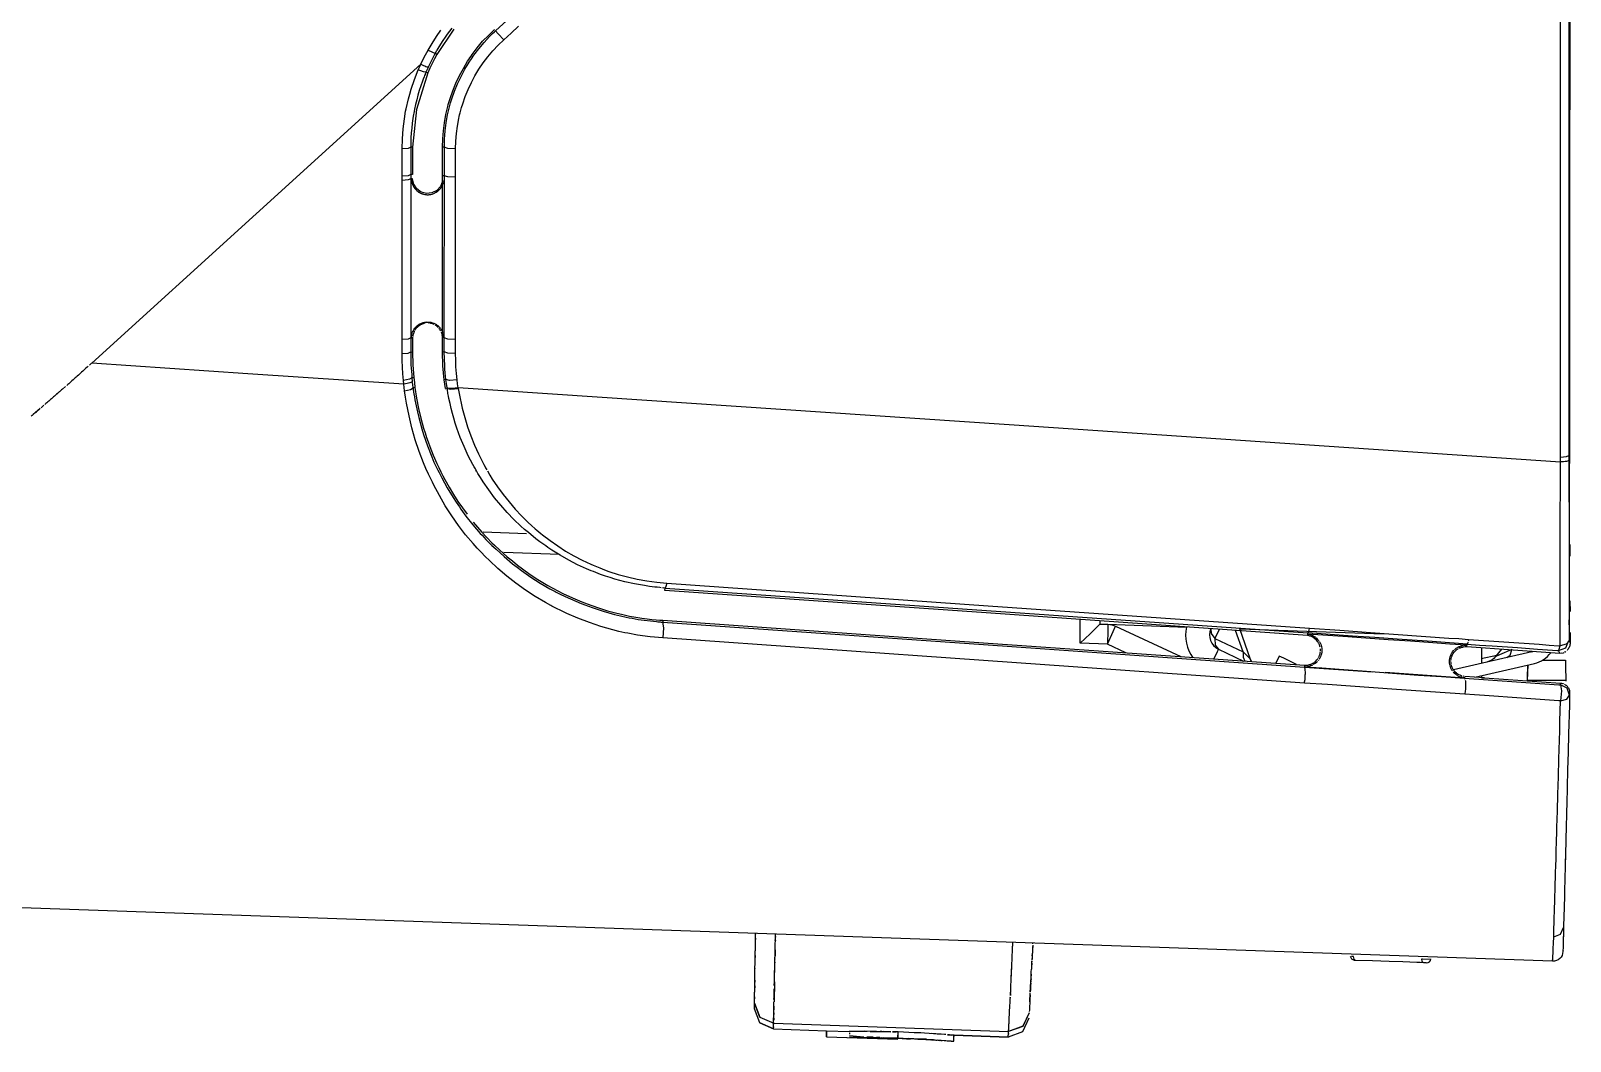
# Model space of a CAD drawing. Header units: millimetres. Extents: x 1291 to 5660, y 748 to 2981.
# Drawn here: x 2709.2 to 2786.5, y 2234.1 to 2284.8 of the extents above; entities that cross this region are included whole.
import ezdxf

# ---------------------------------------------------------------- set-up
doc = ezdxf.new("R2010")
doc.units = ezdxf.units.MM

msp = doc.modelspace()

# ---------------------------------------------------------------- linework, layer by layer
for p, q in [((2728.273, 2269.387), (2728.289, 2269.506)), ((2759.457, 2238.605), (2759.452, 2238.466)), ((2785.578, 2238.064), (2785.588, 2238.239)), ((2746.5, 2237.032), (2746.484, 2236.022)), ((2752.429, 2234.527), (2752.615, 2234.516))]:
    msp.add_line(p, q)
for points in [[(2732.908, 2284.319), (2732.63, 2284.623), (2732.501, 2284.773), (2739.823, 2291.455), (2747.144, 2298.132), (2753.053, 2303.526), (2758.967, 2308.919), (2764.876, 2314.312), (2770.79, 2319.706), (2772.265, 2321.056), (2773.745, 2322.402), (2774.111, 2322.742), (2774.482, 2323.078), (2774.472, 2323.088), (2774.462, 2323.093, 0.014861), (2774.889, 2322.624)], [(2762.84, 2254.991), (2763.242, 2254.981), (2767.186, 2254.842, 0.20765), (2767.516, 2253.295)], [(2763.242, 2254.981, -0.099094), (2763.629, 2254.888), (2766.908, 2253.357)], [(2768.403, 2254.759, 0.397941), (2768.8, 2253.733), (2770.048, 2253.135)], [(2770.466, 2253.099, -0.058537), (2770.414, 2253.217), (2769.878, 2254.749), (2777.086, 2254.496)], [(2781.67, 2252.325), (2784.671, 2253.016, 0.182278), (2785.48, 2253.553)], [(2783.015, 2253.733), (2782.716, 2253.367, -0.180172), (2782.268, 2253.083)], [(2786.217, 2243.266), (2786.212, 2243.008), (2786.202, 2242.678), (2786.192, 2242.364), (2786.187, 2242.049), (2786.176, 2241.755), (2786.171, 2241.472), (2786.166, 2241.193), (2786.156, 2240.92), (2786.15, 2240.662), (2786.145, 2240.42), (2786.14, 2240.183), (2786.13, 2239.961), (2786.125, 2239.76), (2786.119, 2239.456), (2786.109, 2239.188), (2786.104, 2238.966), (2786.099, 2238.791), (2786.094, 2238.553, -0.413877), (2785.573, 2238.064), (2769.692, 2238.615), (2753.796, 2239.177), (2712.052, 2240.631), (2670.313, 2242.091)]]:
    msp.add_lwpolyline(points, format="xyb")
for points in [[(2732.089, 2262.679), (2732.212, 2262.473), (2732.336, 2262.272), (2732.604, 2261.875), (2732.883, 2261.493), (2733.177, 2261.122), (2733.481, 2260.766), (2733.806, 2260.426), (2734.141, 2260.096), (2734.311, 2259.931), (2734.491, 2259.776), (2734.579, 2259.699), (2734.765, 2259.544), (2734.857, 2259.472), (2735.234, 2259.183), (2735.621, 2258.915), (2736.018, 2258.657), (2736.43, 2258.42), (2736.853, 2258.198), (2737.291, 2257.992), (2737.399, 2257.946), (2737.74, 2257.806), (2737.967, 2257.719), (2738.193, 2257.636), (2738.657, 2257.487), (2739.132, 2257.358), (2739.606, 2257.244), (2740.096, 2257.157), (2740.591, 2257.09), (2741.091, 2257.043), (2757.23, 2255.914), (2773.368, 2254.78), (2774.9, 2254.677), (2776.431, 2254.568), (2780.37, 2254.29), (2780.865, 2254.259), (2781.36, 2254.223), (2784.908, 2253.975), (2785.403, 2253.939), (2785.893, 2253.903), (2785.924, 2253.903), (2785.949, 2253.898), (2785.949, 2255.507), (2785.954, 2256.058), (2785.954, 2258.033), (2785.96, 2258.178), (2785.96, 2260.988), (2785.965, 2261.292), (2785.965, 2289.578)], [(2779.355, 2290.166), (2785.898, 2290.166), (2785.949, 2289.986), (2785.965, 2289.578), (2786.269, 2289.609), (2786.393, 2289.661), (2786.393, 2261.411), (2786.398, 2261.111)], [(2786.444, 2289.692), (2786.403, 2254.156), (2786.264, 2253.986), (2785.949, 2253.898)], [(2785.965, 2263.122), (2758.292, 2264.984), (2730.624, 2266.85), (2730.593, 2267.046), (2730.573, 2267.242), (2730.537, 2267.572), (2730.511, 2267.902), (2730.5, 2268.232), (2730.495, 2268.567), (2730.495, 2278.843), (2730.506, 2279.23), (2730.531, 2279.612), (2730.583, 2279.988), (2730.65, 2280.364), (2730.671, 2280.462), (2730.696, 2280.555), (2730.717, 2280.648), (2730.794, 2280.926), (2730.851, 2281.112), (2730.975, 2281.473), (2731.119, 2281.824), (2731.284, 2282.169), (2731.465, 2282.509), (2731.511, 2282.592), (2731.614, 2282.757), (2731.666, 2282.844), (2731.882, 2283.164), (2732.114, 2283.468), (2732.367, 2283.767), (2732.63, 2284.051), (2732.908, 2284.319), (2733.28, 2284.654), (2733.646, 2284.995)], [(2728.454, 2266.861), (2728.361, 2266.85), (2728.34, 2267.01), (2728.319, 2267.165), (2728.309, 2267.149), (2728.283, 2267.129), (2728.242, 2267.113), (2728.191, 2267.093), (2728.129, 2267.077), (2728.056, 2267.062), (2727.892, 2267.031), (2720.054, 2267.557), (2712.222, 2268.088), (2720.482, 2275.585), (2728.742, 2283.087), (2728.918, 2283.448), (2729.108, 2283.798), (2729.309, 2284.139), (2729.531, 2284.479), (2729.758, 2284.809)], [(2727.809, 2268.567), (2727.809, 2278.843), (2727.819, 2279.349), (2727.861, 2279.854), (2727.886, 2280.107), (2727.922, 2280.359), (2727.984, 2280.73), (2728.01, 2280.859), (2728.124, 2281.354), (2728.191, 2281.597), (2728.263, 2281.844), (2728.428, 2282.329), (2728.619, 2282.803), (2728.68, 2282.942), (2728.742, 2283.087), (2728.887, 2283.025), (2728.949, 2283.004), (2729.005, 2282.984), (2729.052, 2282.968), (2729.088, 2282.958), (2729.124, 2282.958), (2729.294, 2283.298), (2729.469, 2283.633), (2729.485, 2283.654), (2729.495, 2283.68), (2729.505, 2283.7), (2729.521, 2283.721), (2729.541, 2283.757), (2729.567, 2283.798), (2729.614, 2283.881), (2729.665, 2283.963), (2729.871, 2284.283), (2729.98, 2284.443), (2730.088, 2284.598), (2730.207, 2284.747), (2730.32, 2284.902)], [(2730.397, 2284.845), (2729.557, 2283.587), (2729.428, 2283.36), (2729.309, 2283.123), (2729.206, 2282.891), (2729.093, 2282.654), (2728.526, 2280.828), (2728.335, 2278.926), (2728.335, 2277.554)], [(2729.98, 2266.809), (2729.944, 2267.031), (2729.918, 2267.252), (2729.856, 2267.954), (2729.835, 2268.65), (2729.83, 2278.926), (2729.851, 2279.343), (2729.877, 2279.751), (2729.928, 2280.158), (2730.006, 2280.565), (2730.052, 2280.767), (2730.098, 2280.973), (2730.124, 2281.071), (2730.155, 2281.174), (2730.186, 2281.272), (2730.217, 2281.365), (2730.351, 2281.762), (2730.511, 2282.148), (2730.686, 2282.52), (2730.882, 2282.886), (2730.985, 2283.066), (2731.093, 2283.242), (2731.15, 2283.329), (2731.212, 2283.417), (2731.269, 2283.504), (2731.331, 2283.587), (2731.583, 2283.922), (2731.851, 2284.242), (2732.14, 2284.541), (2732.439, 2284.84)], [(2729.928, 2279.235), (2729.933, 2279.338), (2729.949, 2279.539), (2729.969, 2279.746), (2730.021, 2280.153), (2730.093, 2280.555), (2730.14, 2280.756), (2730.191, 2280.957), (2730.243, 2281.153), (2730.305, 2281.349), (2730.439, 2281.736), (2730.593, 2282.112), (2730.769, 2282.484), (2730.959, 2282.844), (2731.011, 2282.932), (2731.068, 2283.025), (2731.119, 2283.113), (2731.176, 2283.2), (2731.289, 2283.37), (2731.408, 2283.541), (2731.655, 2283.871), (2731.924, 2284.185), (2732.202, 2284.484), (2732.274, 2284.561), (2732.352, 2284.628), (2732.444, 2284.721), (2732.465, 2284.737)], [(2732.486, 2284.757), (2732.486, 2284.763), (2732.491, 2284.763), (2732.496, 2284.768)], [(2729.474, 2283.639), (2729.351, 2283.675), (2729.103, 2283.798)], [(2729.557, 2283.587), (2729.469, 2283.633)], [(2728.995, 2282.659), (2728.985, 2282.649), (2728.979, 2282.633), (2728.969, 2282.607), (2728.959, 2282.576), (2728.933, 2282.52), (2728.912, 2282.463), (2728.866, 2282.349), (2728.825, 2282.236), (2728.747, 2282.009), (2728.67, 2281.777), (2728.603, 2281.545), (2728.541, 2281.313), (2728.479, 2281.076), (2728.433, 2280.839), (2728.407, 2280.72), (2728.366, 2280.483), (2728.345, 2280.364), (2728.314, 2280.127), (2728.289, 2279.885), (2728.268, 2279.648), (2728.252, 2279.405), (2728.242, 2279.287), (2728.237, 2268.65), (2728.335, 2268.645)], [(2729.098, 2282.649), (2729.005, 2282.69), (2728.876, 2282.71), (2728.619, 2282.803)], [(2729.124, 2282.958), (2729.067, 2282.824), (2729.005, 2282.69), (2729, 2282.674)], [(2728.335, 2278.926), (2728.237, 2278.926), (2728.103, 2278.869), (2727.804, 2278.848)], [(2728.242, 2279.044), (2728.237, 2279.019)], [(2730.495, 2278.843), (2730.109, 2278.864), (2729.923, 2278.926), (2729.835, 2278.926)], [(2730.495, 2268.567), (2730.109, 2268.583), (2729.923, 2268.65), (2729.928, 2279.235)], [(2729.923, 2279.029), (2729.928, 2279.081)], [(2728.237, 2277.554), (2728.103, 2277.498), (2727.804, 2277.472)], [(2728.237, 2277.343), (2728.103, 2277.286), (2727.804, 2277.26)], [(2728.335, 2277.549), (2728.237, 2277.549)], [(2729.887, 2277.204), (2729.897, 2277.214), (2729.861, 2277.219), (2729.83, 2277.219), (2729.732, 2276.961), (2729.547, 2276.76), (2729.304, 2276.637), (2729.026, 2276.606), (2728.763, 2276.678), (2728.541, 2276.838), (2728.397, 2277.064), (2728.335, 2277.343), (2728.273, 2277.343), (2728.278, 2277.266), (2728.289, 2277.193), (2728.335, 2277.049), (2728.366, 2276.982), (2728.402, 2276.92), (2728.412, 2276.899), (2728.423, 2276.889), (2728.433, 2276.874), (2728.443, 2276.853), (2728.469, 2276.832), (2728.495, 2276.802), (2728.546, 2276.75), (2728.608, 2276.704), (2728.619, 2276.688), (2728.634, 2276.678), (2728.655, 2276.673), (2728.665, 2276.662), (2728.701, 2276.642), (2728.737, 2276.626), (2728.763, 2276.606), (2728.799, 2276.595), (2728.82, 2276.59), (2728.835, 2276.585), (2728.851, 2276.58), (2728.876, 2276.575), (2728.949, 2276.559), (2729.016, 2276.549), (2729.052, 2276.544), (2729.134, 2276.544), (2729.17, 2276.549), (2729.242, 2276.559), (2729.315, 2276.575), (2729.351, 2276.59), (2729.392, 2276.595), (2729.428, 2276.616), (2729.454, 2276.631), (2729.521, 2276.667), (2729.583, 2276.714), (2729.614, 2276.734), (2729.639, 2276.76), (2729.67, 2276.786), (2729.696, 2276.817), (2729.743, 2276.874), (2729.804, 2276.967), (2729.835, 2277.039), (2729.851, 2277.064), (2729.866, 2277.106), (2729.877, 2277.142), (2729.882, 2277.157)], [(2730.495, 2277.415), (2730.109, 2277.441), (2729.923, 2277.498), (2729.835, 2277.498)], [(2728.304, 2277.157), (2728.314, 2277.121), (2728.319, 2277.085)], [(2728.278, 2269.423), (2728.283, 2269.47)], [(2728.289, 2269.506), (2728.314, 2269.588), (2728.335, 2269.66), (2728.35, 2269.681), (2728.35, 2269.696), (2728.361, 2269.717), (2728.371, 2269.727), (2728.397, 2269.763), (2728.412, 2269.8), (2728.433, 2269.836), (2728.459, 2269.867), (2728.49, 2269.892), (2728.515, 2269.928), (2728.572, 2269.975), (2728.639, 2270.021)], [(2728.428, 2269.702), (2728.417, 2269.691), (2728.407, 2269.665), (2728.402, 2269.655), (2728.397, 2269.635), (2728.371, 2269.562), (2728.35, 2269.49), (2728.345, 2269.454), (2728.34, 2269.423)], [(2728.949, 2270.088), (2728.773, 2270.032), (2728.737, 2270.016), (2728.706, 2269.995), (2728.675, 2269.97), (2728.613, 2269.934), (2728.557, 2269.877), (2728.531, 2269.856), (2728.51, 2269.83), (2728.484, 2269.794), (2728.464, 2269.763), (2728.443, 2269.738)], [(2728.655, 2270.032), (2728.67, 2270.047), (2728.691, 2270.057), (2728.706, 2270.068), (2728.747, 2270.083), (2728.784, 2270.099), (2728.856, 2270.124), (2728.933, 2270.145), (2728.959, 2270.15), (2729.217, 2270.15), (2729.232, 2270.145), (2729.253, 2270.14), (2729.325, 2270.114), (2729.402, 2270.093), (2729.438, 2270.078), (2729.474, 2270.057), (2729.49, 2270.047), (2729.511, 2270.042), (2729.521, 2270.021), (2729.536, 2270.016), (2729.603, 2269.97), (2729.66, 2269.918)], [(2728.876, 2270.068), (2728.809, 2270.042)], [(2729.016, 2270.15), (2729.052, 2270.16)], [(2729.17, 2270.088), (2729.134, 2270.099)], [(2729.413, 2270.021), (2729.382, 2270.042), (2729.315, 2270.062), (2729.242, 2270.078), (2729.222, 2270.088)], [(2729.48, 2269.985), (2729.464, 2269.995)], [(2729.619, 2269.877), (2729.567, 2269.923), (2729.511, 2269.97), (2729.495, 2269.975)], [(2729.748, 2269.702), (2729.712, 2269.763), (2729.691, 2269.794), (2729.67, 2269.82), (2729.645, 2269.846)], [(2729.686, 2269.887), (2729.712, 2269.856), (2729.732, 2269.825)], [(2729.758, 2269.794), (2729.799, 2269.727), (2729.83, 2269.66), (2729.851, 2269.619)], [(2729.815, 2269.526), (2729.794, 2269.598), (2729.779, 2269.635)], [(2729.835, 2269.351), (2729.83, 2269.423), (2729.82, 2269.49)], [(2730.495, 2269.268), (2730.109, 2269.289), (2729.923, 2269.351), (2729.897, 2269.351), (2729.887, 2269.423), (2729.877, 2269.506), (2729.866, 2269.547), (2729.861, 2269.583)], [(2728.237, 2269.351), (2728.103, 2269.294), (2727.804, 2269.268)], [(2728.335, 2269.346), (2728.273, 2269.346)], [(2728.335, 2269.387), (2728.335, 2268.65), (2728.35, 2268.005), (2728.397, 2267.361), (2728.423, 2267.113), (2728.454, 2266.866), (2728.536, 2266.329), (2728.634, 2265.814), (2728.753, 2265.319), (2728.887, 2264.829), (2728.959, 2264.592), (2729.031, 2264.36), (2729.108, 2264.138), (2729.191, 2263.911), (2729.366, 2263.468), (2729.552, 2263.045), (2729.65, 2262.844), (2729.748, 2262.638), (2729.851, 2262.437), (2729.954, 2262.241), (2730.165, 2261.864), (2730.382, 2261.498), (2730.609, 2261.148), (2730.836, 2260.818), (2731.073, 2260.503)], [(2712.047, 2267.933), (2711.99, 2267.887), (2711.933, 2267.83), (2711.877, 2267.778), (2711.825, 2267.732), (2711.768, 2267.686), (2711.712, 2267.629), (2711.66, 2267.582), (2711.603, 2267.536), (2711.552, 2267.49), (2711.495, 2267.438), (2711.444, 2267.392), (2711.387, 2267.345), (2711.335, 2267.299)], [(2712.217, 2268.083), (2712.16, 2268.036), (2712.103, 2267.979)], [(2735.533, 2255.785), (2735.332, 2255.888), (2735.27, 2255.924), (2735.002, 2256.069), (2734.491, 2256.373), (2733.996, 2256.698), (2733.522, 2257.038), (2733.063, 2257.399), (2732.615, 2257.781), (2732.187, 2258.178), (2731.98, 2258.384), (2731.774, 2258.595), (2731.671, 2258.698), (2731.573, 2258.807), (2731.475, 2258.92), (2731.377, 2259.028), (2730.995, 2259.477), (2730.64, 2259.946), (2730.299, 2260.426), (2729.975, 2260.926), (2729.676, 2261.436), (2729.392, 2261.967), (2729.325, 2262.107), (2729.258, 2262.241), (2729.124, 2262.519), (2729, 2262.798), (2728.887, 2263.081), (2728.665, 2263.659), (2728.469, 2264.241), (2728.381, 2264.54), (2728.299, 2264.839), (2728.221, 2265.144), (2728.154, 2265.448), (2728.087, 2265.757), (2728.031, 2266.072), (2727.979, 2266.386), (2727.933, 2266.701), (2727.892, 2267.031), (2727.871, 2267.216), (2727.845, 2267.557), (2727.824, 2267.892), (2727.814, 2268.227), (2727.809, 2268.567), (2728.108, 2268.593), (2728.237, 2268.65), (2728.242, 2268.32), (2728.252, 2267.995), (2728.263, 2267.835), (2728.273, 2267.67), (2728.289, 2267.51), (2728.299, 2267.35), (2728.175, 2267.278), (2727.871, 2267.216)], [(2730.573, 2267.242), (2730.191, 2267.216), (2730.006, 2267.263), (2729.985, 2267.438), (2729.969, 2267.608), (2729.954, 2267.783), (2729.944, 2267.954), (2729.928, 2268.299), (2729.923, 2268.65), (2729.835, 2268.645)], [(2711.335, 2267.299), (2711.175, 2267.149), (2711.124, 2267.103), (2711.067, 2267.056), (2711.016, 2267.01), (2710.964, 2266.969)], [(2711.284, 2267.252), (2711.227, 2267.196)], [(2728.397, 2267.356), (2728.299, 2267.35), (2728.319, 2267.165)], [(2730.119, 2266.824), (2730.093, 2266.83), (2730.078, 2266.835), (2730.067, 2266.845), (2730.062, 2266.855), (2730.031, 2267.062), (2730.006, 2267.263), (2729.918, 2267.252)], [(2710.912, 2266.922), (2710.758, 2266.783), (2710.706, 2266.747), (2710.557, 2266.608), (2710.356, 2266.433), (2710.304, 2266.396), (2710.258, 2266.35), (2710.206, 2266.304), (2710.16, 2266.268), (2710.108, 2266.221), (2710.062, 2266.175), (2710.015, 2266.139), (2709.969, 2266.092), (2709.917, 2266.056), (2709.871, 2266.01)], [(2710.505, 2266.561), (2710.454, 2266.525), (2710.407, 2266.479)], [(2710.655, 2266.701), (2710.608, 2266.654)], [(2727.928, 2266.706), (2728.232, 2266.773), (2728.361, 2266.845), (2728.366, 2266.778), (2728.386, 2266.623), (2728.402, 2266.541), (2728.423, 2266.396), (2728.448, 2266.247), (2728.505, 2265.943), (2728.572, 2265.649), (2728.639, 2265.36), (2728.794, 2264.783), (2728.887, 2264.499), (2729.077, 2263.942), (2729.299, 2263.39), (2729.407, 2263.122), (2729.531, 2262.849), (2729.593, 2262.72), (2729.66, 2262.591), (2729.732, 2262.462), (2729.794, 2262.333), (2730.073, 2261.828), (2730.366, 2261.338), (2730.521, 2261.106), (2730.681, 2260.869), (2730.763, 2260.751), (2730.846, 2260.642), (2731.011, 2260.415), (2731.362, 2259.977), (2731.728, 2259.544), (2731.831, 2259.446), (2731.924, 2259.343), (2732.016, 2259.24), (2732.114, 2259.142), (2732.217, 2259.039), (2732.31, 2258.936), (2732.413, 2258.843), (2732.522, 2258.75), (2732.929, 2258.374), (2733.357, 2258.018), (2733.579, 2257.842), (2733.8, 2257.678), (2733.914, 2257.595), (2734.032, 2257.513), (2734.151, 2257.435), (2734.264, 2257.353), (2734.739, 2257.048), (2735.229, 2256.765), (2735.358, 2256.693), (2735.486, 2256.626), (2735.548, 2256.595), (2735.615, 2256.559), (2735.677, 2256.528), (2735.744, 2256.497), (2736.002, 2256.368), (2736.265, 2256.249), (2736.801, 2256.017), (2737.348, 2255.816), (2737.905, 2255.631), (2738.477, 2255.476), (2738.766, 2255.404), (2739.065, 2255.337), (2739.209, 2255.311), (2739.359, 2255.28), (2739.508, 2255.254), (2739.663, 2255.228), (2739.967, 2255.182), (2740.271, 2255.146), (2740.431, 2255.13), (2740.581, 2255.115), (2740.653, 2255.11), (2740.735, 2255.099), (2740.771, 2255.099), (2740.808, 2255.094), (2740.854, 2255.094), (2740.885, 2255.089), (2740.936, 2254.8), (2740.89, 2254.295)], [(2729.98, 2266.804), (2730.067, 2266.819), (2730.253, 2266.778), (2730.629, 2266.814), (2730.671, 2266.567), (2730.717, 2266.319), (2730.769, 2266.077), (2730.825, 2265.834), (2730.882, 2265.597), (2730.949, 2265.36), (2731.021, 2265.123), (2731.093, 2264.891), (2731.258, 2264.432), (2731.439, 2263.978), (2731.635, 2263.54), (2731.857, 2263.102), (2731.913, 2262.999), (2731.97, 2262.89), (2732.001, 2262.839), (2732.027, 2262.787), (2732.058, 2262.73)], [(2730.067, 2266.819), (2730.062, 2266.835), (2730.062, 2266.855)], [(2730.073, 2266.799), (2730.067, 2266.799)], [(2740.813, 2256.811), (2740.751, 2256.822), (2740.622, 2256.837), (2740.493, 2256.847), (2740.235, 2256.883), (2739.983, 2256.92), (2739.477, 2257.002), (2738.982, 2257.115), (2738.735, 2257.177), (2738.492, 2257.244), (2738.25, 2257.327), (2738.013, 2257.399), (2737.776, 2257.482), (2737.42, 2257.621), (2737.307, 2257.667), (2737.069, 2257.76), (2736.616, 2257.971), (2736.177, 2258.203), (2735.744, 2258.441), (2735.327, 2258.698), (2735.223, 2258.771), (2735.126, 2258.838), (2735.022, 2258.91), (2734.924, 2258.982), (2734.723, 2259.121), (2734.527, 2259.271), (2734.146, 2259.58), (2733.96, 2259.74), (2733.775, 2259.905), (2733.424, 2260.245), (2733.084, 2260.596), (2732.759, 2260.962), (2732.45, 2261.333), (2732.156, 2261.725), (2731.872, 2262.132), (2731.738, 2262.344), (2731.609, 2262.555), (2731.485, 2262.777), (2731.423, 2262.885), (2731.362, 2262.999), (2731.13, 2263.442), (2730.918, 2263.901), (2730.727, 2264.36), (2730.552, 2264.829), (2730.475, 2265.071), (2730.403, 2265.319), (2730.336, 2265.566), (2730.268, 2265.809), (2730.212, 2266.056), (2730.155, 2266.314), (2730.134, 2266.433), (2730.109, 2266.561), (2730.098, 2266.623), (2730.088, 2266.69), (2730.083, 2266.726), (2730.078, 2266.752), (2730.073, 2266.773)], [(2730.629, 2266.814), (2730.624, 2266.83), (2730.624, 2266.85), (2730.573, 2266.84), (2730.521, 2266.835), (2730.475, 2266.824), (2730.423, 2266.819), (2730.176, 2266.814), (2730.145, 2266.819)], [(2730.377, 2266.819), (2730.33, 2266.814)], [(2709.639, 2265.814), (2709.273, 2265.504), (2709.226, 2265.463), (2709.185, 2265.427)], [(2709.453, 2265.659), (2709.407, 2265.613)], [(2709.592, 2265.778), (2709.546, 2265.731)], [(2709.824, 2265.974), (2709.778, 2265.938), (2709.732, 2265.891), (2709.685, 2265.85)], [(2709.36, 2265.577), (2709.319, 2265.541)], [(2785.965, 2263.365), (2786.269, 2263.396), (2786.393, 2263.447), (2786.444, 2263.447)], [(2731.547, 2262.669), (2731.516, 2262.72)], [(2786.444, 2263.21), (2786.393, 2263.21), (2786.382, 2263.195), (2786.362, 2263.184), (2786.321, 2263.169), (2786.269, 2263.153), (2786.202, 2263.143), (2786.13, 2263.138), (2785.965, 2263.128)], [(2731.382, 2260.106), (2731.81, 2259.611), (2732.063, 2259.333), (2732.315, 2259.075), (2732.439, 2258.946), (2732.697, 2258.709), (2733.084, 2258.368), (2733.342, 2258.157), (2733.599, 2257.951), (2733.852, 2257.76), (2734.239, 2257.482), (2734.625, 2257.234), (2734.878, 2257.079), (2735.131, 2256.93), (2735.383, 2256.791), (2735.878, 2256.533), (2736.363, 2256.306), (2736.832, 2256.11), (2737.286, 2255.935), (2737.719, 2255.79), (2738.126, 2255.661), (2738.518, 2255.558), (2738.889, 2255.466), (2739.23, 2255.393), (2739.549, 2255.337), (2739.843, 2255.29), (2740.111, 2255.254), (2740.349, 2255.228), (2740.56, 2255.208), (2740.746, 2255.192), (2740.895, 2255.182), (2757.008, 2254.048), (2773.121, 2252.924), (2773.121, 2252.887), (2773.116, 2252.851), (2773.987, 2252.795), (2774.864, 2252.733), (2776.013, 2252.65), (2778.849, 2252.429), (2780.004, 2252.356), (2781.159, 2252.274), (2781.17, 2252.264), (2781.175, 2252.243), (2781.185, 2252.217)], [(2731.882, 2259.616), (2734.048, 2259.544)], [(2786.444, 2258.982), (2786.449, 2258.405)], [(2735.708, 2258.482), (2732.908, 2258.58)], [(2741.091, 2257.048), (2741.05, 2256.873), (2741.009, 2256.801), (2740.88, 2256.811)], [(2740.947, 2256.801), (2740.911, 2256.811)], [(2781.097, 2253.919), (2781.185, 2253.929), (2781.273, 2253.929), (2780.417, 2253.986), (2779.561, 2254.048), (2778.437, 2254.13), (2777.318, 2254.207), (2775.302, 2254.352), (2773.281, 2254.491), (2773.276, 2254.455), (2773.276, 2254.419), (2757.137, 2255.548), (2741.003, 2256.672), (2741.009, 2256.801), (2773.286, 2254.543), (2773.307, 2254.563), (2773.317, 2254.584), (2773.337, 2254.646), (2773.348, 2254.687), (2773.368, 2254.78)], [(2735.466, 2255.821), (2735.399, 2255.852)], [(2785.588, 2238.239), (2785.594, 2238.311), (2785.599, 2238.486), (2785.609, 2238.713), (2785.619, 2238.981), (2785.63, 2239.296), (2785.635, 2239.507), (2785.645, 2239.729), (2785.65, 2239.971), (2785.661, 2240.219), (2785.661, 2240.348), (2785.666, 2240.477), (2785.671, 2240.616), (2785.676, 2240.75), (2785.681, 2241.034), (2785.692, 2241.327), (2785.702, 2241.632), (2785.712, 2241.946), (2785.722, 2242.266), (2785.728, 2242.601), (2785.733, 2242.771), (2785.748, 2243.297), (2785.759, 2243.658), (2785.769, 2244.029), (2785.779, 2244.22), (2785.784, 2244.411), (2785.784, 2244.509), (2785.789, 2244.607), (2785.789, 2244.705), (2785.795, 2244.803), (2785.805, 2245.2), (2785.815, 2245.607), (2785.841, 2246.447), (2785.867, 2247.319), (2785.893, 2248.226), (2785.918, 2249.16), (2785.934, 2249.639), (2785.944, 2250.129), (2785.96, 2250.624), (2785.975, 2251.129), (2785.934, 2251.129), (2785.887, 2251.134), (2784.016, 2251.268), (2782.149, 2251.397), (2781.654, 2251.433), (2781.164, 2251.47), (2779.447, 2251.588), (2777.736, 2251.707), (2775.426, 2251.872), (2774.271, 2251.949), (2773.116, 2252.032), (2757.008, 2253.161), (2740.895, 2254.295), (2740.256, 2254.352), (2739.622, 2254.439), (2739.462, 2254.47), (2739.307, 2254.496), (2739.147, 2254.527), (2738.993, 2254.558), (2738.688, 2254.625), (2738.384, 2254.702), (2737.791, 2254.873), (2737.209, 2255.063), (2736.636, 2255.28), (2736.079, 2255.522), (2735.806, 2255.651), (2735.533, 2255.785)], [(2786.449, 2256.156), (2786.455, 2255.615)], [(2740.895, 2255.177), (2740.89, 2255.084), (2757.003, 2253.96), (2773.116, 2252.831)], [(2764.144, 2253.547), (2763.221, 2253.981), (2761.855, 2254.027), (2761.855, 2255.213)], [(2762.84, 2255.146), (2762.84, 2254.991), (2762.706, 2254.857), (2762.35, 2254.506), (2761.855, 2254.027)], [(2763.237, 2254.981), (2763.242, 2254.687), (2763.221, 2253.981), (2763.515, 2254.62), (2763.629, 2254.888)], [(2786.398, 2255.203), (2786.403, 2254.677)], [(2768.408, 2254.759), (2768.434, 2254.522), (2768.614, 2254.269), (2770.038, 2253.589), (2770.043, 2253.321), (2770.125, 2253.13)], [(2768.831, 2254.723), (2768.614, 2254.269), (2768.64, 2253.929), (2768.8, 2253.733), (2768.733, 2253.599), (2768.563, 2253.248)], [(2770.414, 2253.223), (2770.321, 2253.31), (2770.038, 2253.589), (2769.656, 2254.666)], [(2773.353, 2254.398), (2773.312, 2254.409), (2773.276, 2254.419)], [(2773.281, 2254.486), (2773.286, 2254.517), (2773.286, 2254.543)], [(2773.281, 2254.491), (2773.301, 2254.491), (2773.446, 2254.445), (2773.523, 2254.419), (2773.595, 2254.372), (2773.611, 2254.362), (2773.626, 2254.352), (2773.647, 2254.342), (2773.662, 2254.336), (2773.688, 2254.305), (2773.719, 2254.28), (2773.776, 2254.223), (2773.822, 2254.166)], [(2781.273, 2253.929), (2781.278, 2253.955), (2781.278, 2253.986), (2779.525, 2254.115), (2777.772, 2254.233), (2776.648, 2254.311), (2775.529, 2254.388), (2774.405, 2254.465), (2773.286, 2254.548)], [(2773.322, 2254.481), (2773.343, 2254.481)], [(2773.363, 2254.47), (2773.405, 2254.465)], [(2773.776, 2254.104), (2773.771, 2254.12), (2773.724, 2254.177), (2773.59, 2254.295), (2773.575, 2254.305), (2773.559, 2254.316), (2773.497, 2254.352), (2773.425, 2254.378), (2773.41, 2254.388), (2773.389, 2254.388), (2773.368, 2254.398)], [(2773.678, 2254.223), (2773.647, 2254.244)], [(2773.905, 2253.826), (2773.894, 2253.857), (2773.889, 2253.883), (2773.863, 2253.95), (2773.838, 2254.012), (2773.822, 2254.037), (2773.807, 2254.068), (2773.796, 2254.084), (2773.786, 2254.094)], [(2773.832, 2254.151), (2773.843, 2254.14)], [(2773.863, 2254.104), (2773.884, 2254.079), (2773.899, 2254.048), (2773.93, 2253.975), (2773.956, 2253.908), (2773.967, 2253.872), (2773.982, 2253.764), (2773.987, 2253.697), (2773.982, 2253.553)], [(2781.329, 2254.089), (2781.319, 2254.053), (2781.309, 2254.027), (2781.299, 2254.006), (2781.288, 2253.991), (2781.278, 2253.986), (2781.912, 2253.939), (2782.546, 2253.903), (2783.815, 2253.81), (2784.815, 2253.738), (2785.815, 2253.671), (2785.841, 2253.666), (2785.872, 2253.666), (2785.908, 2253.733), (2785.949, 2253.903)], [(2781.36, 2254.223), (2781.35, 2254.171), (2781.34, 2254.13)], [(2785.934, 2253.527), (2785.903, 2253.599), (2785.872, 2253.666), (2786.238, 2253.795), (2786.398, 2254.161)], [(2786.403, 2254.156), (2786.434, 2254.094), (2786.444, 2254.063), (2786.46, 2254.037), (2786.455, 2253.991), (2786.449, 2253.95), (2786.439, 2253.903), (2786.424, 2253.857), (2786.408, 2253.81), (2786.382, 2253.774), (2786.357, 2253.728), (2786.326, 2253.692), (2786.305, 2253.671), (2786.3, 2253.661)], [(2786.455, 2254.563), (2786.46, 2254.037), (2786.449, 2253.95)], [(2772.724, 2252.96), (2772.079, 2253.274), (2771.847, 2253.377), (2771.677, 2253.027)], [(2773.121, 2252.924), (2773.203, 2252.924), (2773.281, 2252.934), (2773.322, 2252.944), (2773.363, 2252.955), (2773.399, 2252.96), (2773.435, 2252.98), (2773.477, 2252.991), (2773.513, 2253.006), (2773.544, 2253.027), (2773.58, 2253.047), (2773.611, 2253.063), (2773.642, 2253.089), (2773.652, 2253.099), (2773.667, 2253.12), (2773.683, 2253.13), (2773.693, 2253.135), (2773.745, 2253.192), (2773.786, 2253.248), (2773.807, 2253.284)], [(2773.822, 2253.31), (2773.838, 2253.341), (2773.853, 2253.367), (2773.879, 2253.434), (2773.899, 2253.496), (2773.91, 2253.568), (2773.915, 2253.599)], [(2773.972, 2253.522), (2773.967, 2253.486), (2773.946, 2253.413), (2773.92, 2253.341), (2773.905, 2253.31), (2773.884, 2253.274), (2773.874, 2253.259), (2773.863, 2253.238), (2773.853, 2253.228)], [(2773.915, 2253.625), (2773.92, 2253.697), (2773.915, 2253.754)], [(2773.987, 2253.625), (2773.982, 2253.589)], [(2780.412, 2252.944), (2780.396, 2253.052), (2780.396, 2253.166), (2780.412, 2253.274), (2780.432, 2253.346), (2780.458, 2253.424), (2780.474, 2253.46), (2780.489, 2253.486), (2780.499, 2253.506), (2780.51, 2253.522), (2780.52, 2253.542)], [(2780.468, 2253.156), (2780.479, 2253.228), (2780.484, 2253.259), (2780.499, 2253.321), (2780.525, 2253.388), (2780.535, 2253.424), (2780.551, 2253.449), (2780.571, 2253.486), (2780.587, 2253.517), (2780.628, 2253.578), (2780.68, 2253.635), (2780.695, 2253.645), (2780.721, 2253.671), (2780.736, 2253.682), (2780.767, 2253.707), (2780.804, 2253.728), (2780.834, 2253.754)], [(2780.53, 2253.563), (2780.551, 2253.589), (2780.602, 2253.661), (2780.633, 2253.682)], [(2784.537, 2253.599), (2780.602, 2252.697)], [(2780.649, 2253.697), (2780.664, 2253.718), (2780.68, 2253.728), (2780.726, 2253.774), (2780.762, 2253.79), (2780.783, 2253.8)], [(2780.804, 2253.821), (2780.819, 2253.826), (2780.881, 2253.857), (2780.922, 2253.872), (2780.963, 2253.893), (2781.01, 2253.903), (2781.03, 2253.908), (2781.051, 2253.908), (2781.072, 2253.919)], [(2780.871, 2253.774), (2780.907, 2253.79), (2780.948, 2253.8), (2780.984, 2253.821), (2781.025, 2253.836), (2781.066, 2253.836), (2781.103, 2253.847), (2781.185, 2253.857), (2781.273, 2253.857), (2783.603, 2253.697), (2785.934, 2253.532), (2786.125, 2253.553), (2786.15, 2253.568)], [(2781.268, 2253.857), (2781.273, 2253.893)], [(2781.995, 2253.259), (2782.773, 2253.434)], [(2782, 2253.805), (2782, 2253.016)], [(2782.716, 2253.362), (2782.928, 2253.46), (2783.541, 2253.738)], [(2783.278, 2253.31), (2783.443, 2253.434), (2783.536, 2253.697)], [(2784.531, 2253.599), (2784.552, 2253.604), (2784.573, 2253.614)], [(2786.047, 2253.532), (2786.058, 2253.542)], [(2786.176, 2253.578), (2786.192, 2253.589), (2786.202, 2253.589), (2786.223, 2253.604), (2786.248, 2253.614)], [(2773.116, 2252.851), (2773.203, 2252.851), (2773.291, 2252.862), (2773.332, 2252.872), (2773.379, 2252.877), (2773.539, 2252.944)], [(2773.162, 2252.599), (2773.157, 2252.655), (2773.152, 2252.702), (2773.147, 2252.743), (2773.142, 2252.779), (2773.131, 2252.805), (2773.126, 2252.82), (2773.116, 2252.831), (2776.539, 2252.594)], [(2773.116, 2252.032), (2773.126, 2252.088), (2773.147, 2252.212), (2773.157, 2252.346), (2773.162, 2252.599)], [(2773.157, 2252.413), (2773.162, 2252.48)], [(2773.461, 2252.908), (2773.42, 2252.898)], [(2773.575, 2252.96), (2773.559, 2252.955)], [(2773.771, 2253.12), (2773.74, 2253.083), (2773.729, 2253.073), (2773.714, 2253.063), (2773.698, 2253.047), (2773.683, 2253.037), (2773.647, 2253.006), (2773.611, 2252.991), (2773.595, 2252.97)], [(2773.822, 2253.181), (2773.796, 2253.145)], [(2777.168, 2252.568), (2781.159, 2252.289), (2781.118, 2252.3), (2781.072, 2252.3)], [(2780.541, 2252.64), (2780.53, 2252.661), (2780.52, 2252.676), (2780.51, 2252.686), (2780.504, 2252.702), (2780.468, 2252.769), (2780.443, 2252.841), (2780.432, 2252.877), (2780.422, 2252.908)], [(2780.484, 2252.955), (2780.479, 2252.991), (2780.474, 2253.052), (2780.468, 2253.12)], [(2780.85, 2252.454), (2780.829, 2252.465), (2780.814, 2252.475), (2780.798, 2252.49), (2780.773, 2252.511), (2780.742, 2252.532), (2780.69, 2252.583), (2780.644, 2252.63), (2780.623, 2252.661), (2780.602, 2252.686), (2780.582, 2252.712), (2780.535, 2252.805), (2780.51, 2252.862), (2780.499, 2252.898), (2780.494, 2252.924)], [(2780.778, 2252.418), (2780.762, 2252.429), (2780.726, 2252.454), (2780.695, 2252.475), (2780.639, 2252.532), (2780.587, 2252.583)], [(2784.325, 2252.944), (2784.305, 2252.145)], [(2784.315, 2252.124), (2784.32, 2252.372), (2784.325, 2252.841), (2784.33, 2252.918), (2784.33, 2252.944)], [(2784.32, 2252.583), (2784.325, 2252.63)], [(2785.073, 2253.181), (2786.217, 2253.181), (2786.223, 2252.918), (2786.243, 2252.124)], [(2781.03, 2252.31), (2781.01, 2252.315), (2780.984, 2252.325), (2780.907, 2252.346), (2780.829, 2252.382), (2780.814, 2252.392), (2780.793, 2252.408)], [(2781.025, 2252.382), (2781.005, 2252.392), (2780.932, 2252.418), (2780.865, 2252.444)], [(2781.123, 2252.362), (2781.087, 2252.372)], [(2781.164, 2252.356), (2781.159, 2252.289), (2781.159, 2252.274), (2782.34, 2252.186), (2785.882, 2251.939), (2785.929, 2251.934), (2785.97, 2251.934), (2786.016, 2251.64), (2785.97, 2251.129), (2786.295, 2251.217), (2786.429, 2251.418), (2786.3, 2251.769), (2785.97, 2251.934), (2785.97, 2252.021)], [(2781.19, 2252.181), (2781.195, 2252.145), (2781.201, 2252.088), (2781.206, 2252.042), (2781.206, 2251.913), (2781.201, 2251.846), (2781.201, 2251.784), (2781.195, 2251.712), (2781.185, 2251.645), (2781.18, 2251.583), (2781.17, 2251.526), (2781.159, 2251.464)], [(2782, 2252.398), (2782, 2252.3), (2782.16, 2252.289), (2781.659, 2252.325), (2781.164, 2252.362)], [(2782.154, 2252.295), (2784.062, 2252.16), (2785.97, 2252.021), (2786.022, 2252.021), (2786.073, 2252.006), (2786.099, 2252.001), (2786.125, 2251.985)], [(2784.315, 2252.145), (2784.315, 2252.181), (2786.243, 2252.181)], [(2786.171, 2251.97), (2786.192, 2251.959), (2786.212, 2251.939), (2786.238, 2251.928), (2786.254, 2251.918), (2786.284, 2251.887), (2786.321, 2251.856)], [(2786.357, 2251.8), (2786.367, 2251.784), (2786.388, 2251.743), (2786.403, 2251.707), (2786.419, 2251.665), (2786.424, 2251.624), (2786.429, 2251.578), (2786.429, 2251.423), (2786.419, 2250.928), (2786.408, 2250.438), (2786.393, 2249.959), (2786.382, 2249.479), (2786.357, 2248.561), (2786.331, 2247.669), (2786.31, 2246.803), (2786.29, 2245.973), (2786.279, 2245.576), (2786.269, 2245.184), (2786.264, 2245.081), (2786.264, 2244.988), (2786.259, 2244.885), (2786.259, 2244.798), (2786.254, 2244.602), (2786.248, 2244.416), (2786.238, 2244.05), (2786.223, 2243.524), (2786.223, 2243.349), (2786.212, 2243.091)], [(2786.331, 2251.836), (2786.346, 2251.82)], [(2745.51, 2236.739), (2745.515, 2236.821), (2745.52, 2237.331), (2745.525, 2237.455), (2745.536, 2238.244), (2745.541, 2238.347), (2745.546, 2238.816), (2745.551, 2238.945), (2745.551, 2239.152), (2745.556, 2239.219), (2745.556, 2239.425), (2745.561, 2239.497), (2745.556, 2239.43)], [(2746.505, 2237.275), (2746.51, 2237.326), (2746.515, 2237.79), (2746.521, 2237.919), (2746.551, 2239.389), (2746.557, 2239.425)], [(2785.63, 2239.291), (2785.975, 2239.43), (2786.125, 2239.76)], [(2786.119, 2239.564), (2786.104, 2238.997)], [(2745.541, 2238.569), (2745.546, 2238.626)], [(2745.556, 2239.224), (2745.551, 2239.152)], [(2746.541, 2238.636), (2746.536, 2238.486), (2746.531, 2238.332)], [(2746.536, 2238.636), (2746.541, 2238.791), (2746.546, 2238.873)], [(2746.541, 2238.873), (2746.546, 2238.951)], [(2746.546, 2239.105), (2746.551, 2239.188)], [(2746.551, 2239.105), (2746.546, 2239.033)], [(2746.557, 2239.306), (2746.551, 2239.27)], [(2758.354, 2236.439), (2758.364, 2236.62), (2758.374, 2236.811), (2758.38, 2236.914), (2758.385, 2237.022), (2758.39, 2237.192), (2758.395, 2237.254), (2758.405, 2237.502), (2758.411, 2237.636), (2758.421, 2237.775), (2758.426, 2237.997), (2758.431, 2238.074), (2758.436, 2238.223), (2758.447, 2238.378), (2758.452, 2238.533), (2758.462, 2238.693), (2758.472, 2238.997)], [(2758.452, 2238.533), (2758.457, 2238.698), (2758.462, 2238.775), (2758.467, 2238.847)], [(2758.467, 2238.889), (2758.472, 2238.93)], [(2758.472, 2239.002), (2758.478, 2239.012)], [(2759.457, 2238.569), (2759.452, 2238.533)], [(2759.473, 2238.873), (2759.457, 2238.605)], [(2759.468, 2238.806), (2759.468, 2238.739), (2759.462, 2238.667)], [(2759.478, 2238.94), (2759.478, 2239.012)], [(2786.099, 2238.626), (2786.094, 2238.59)], [(2745.531, 2237.971), (2745.536, 2238.017)], [(2745.541, 2238.347), (2745.536, 2238.249)], [(2746.521, 2238.053), (2746.526, 2238.12), (2746.531, 2238.193)], [(2746.526, 2238.017), (2746.521, 2237.981)], [(2746.526, 2238.193), (2746.536, 2238.332)], [(2758.395, 2237.254), (2758.4, 2237.373), (2758.405, 2237.502), (2758.416, 2237.78), (2758.421, 2237.816)], [(2758.421, 2237.883), (2758.426, 2237.919)], [(2758.426, 2238.002), (2758.431, 2238.074), (2758.436, 2238.229), (2758.447, 2238.378)], [(2759.426, 2237.971), (2759.416, 2237.765), (2759.411, 2237.713), (2759.411, 2237.667)], [(2759.421, 2237.868), (2759.426, 2237.976), (2759.426, 2238.028), (2759.431, 2238.089)], [(2759.431, 2238.084), (2759.426, 2238.028)], [(2759.431, 2238.146), (2759.437, 2238.208)], [(2759.447, 2238.399), (2759.442, 2238.337), (2759.437, 2238.146)], [(2759.442, 2238.254), (2759.437, 2238.239)], [(2759.442, 2238.337), (2759.452, 2238.471)], [(2775.627, 2238.11), (2775.488, 2238.167), (2775.431, 2238.306)], [(2775.673, 2238.11), (2775.606, 2238.167), (2775.58, 2238.306), (2775.472, 2238.306)], [(2779.231, 2237.991), (2779.102, 2237.991), (2778.927, 2238.002), (2778.757, 2238.002), (2778.06, 2238.028), (2777.37, 2238.053), (2776.524, 2238.084), (2775.673, 2238.11), (2775.632, 2238.11)], [(2779.097, 2237.991), (2779.03, 2238.048), (2779.004, 2238.187), (2779.04, 2238.182), (2779.453, 2238.177), (2779.453, 2238.182)], [(2779.236, 2238.182), (2779.252, 2238.177)], [(2779.246, 2237.981), (2779.241, 2237.991)], [(2785.578, 2238.089), (2785.583, 2238.1)], [(2785.583, 2238.136), (2785.588, 2238.182)], [(2745.515, 2237.11), (2745.52, 2237.218)], [(2745.52, 2237.11), (2745.515, 2237.012)], [(2745.525, 2237.692), (2745.531, 2237.734)], [(2746.495, 2236.857), (2746.5, 2237.032), (2746.505, 2237.228), (2746.505, 2237.383), (2746.51, 2237.44), (2746.515, 2237.548)], [(2746.51, 2237.548), (2746.515, 2237.667)], [(2758.385, 2237.105), (2758.395, 2237.136)], [(2759.37, 2236.971), (2759.364, 2236.847), (2759.359, 2236.733), (2759.354, 2236.625), (2759.349, 2236.527), (2759.359, 2236.733), (2759.364, 2236.852), (2759.375, 2236.971), (2759.375, 2237.074), (2759.38, 2237.11), (2759.385, 2237.177), (2759.385, 2237.254), (2759.395, 2237.409), (2759.395, 2237.45), (2759.401, 2237.491), (2759.401, 2237.533), (2759.411, 2237.672)], [(2759.38, 2237.069), (2759.375, 2237.038)], [(2759.385, 2237.177), (2759.38, 2237.105)], [(2759.395, 2237.409), (2759.39, 2237.326)], [(2745.768, 2234.98), (2746.459, 2234.666), (2745.768, 2234.975), (2745.494, 2235.682), (2745.5, 2236.177), (2745.505, 2236.274), (2745.51, 2236.739)], [(2745.505, 2236.274), (2745.5, 2236.182)], [(2745.505, 2236.512), (2745.51, 2236.548)], [(2745.515, 2236.826), (2745.51, 2236.739)], [(2746.479, 2236.14), (2746.484, 2236.259), (2746.49, 2236.388)], [(2746.484, 2236.388), (2746.49, 2236.537), (2746.495, 2236.682)], [(2746.5, 2236.857), (2746.495, 2236.811)], [(2758.318, 2235.723), (2758.323, 2235.847), (2758.333, 2235.975), (2758.338, 2236.12), (2758.343, 2236.161), (2758.349, 2236.269)], [(2758.343, 2236.233), (2758.349, 2236.274)], [(2758.354, 2236.445), (2758.349, 2236.352), (2758.364, 2236.62)], [(2759.344, 2236.383), (2759.339, 2236.342), (2759.333, 2236.177), (2759.323, 2236.032), (2759.318, 2235.965), (2759.318, 2235.903), (2759.313, 2235.847), (2759.313, 2235.795), (2759.308, 2235.697), (2759.303, 2235.615), (2759.297, 2235.542)], [(2759.323, 2236.032), (2759.328, 2236.177), (2759.339, 2236.342), (2759.349, 2236.476)], [(2759.344, 2236.388), (2759.344, 2236.481)], [(2745.768, 2235.264), (2745.494, 2235.965), (2745.773, 2235.264), (2746.464, 2234.955), (2758.261, 2234.537)], [(2745.494, 2235.893), (2745.5, 2235.96)], [(2746.459, 2234.666), (2746.474, 2235.81), (2746.479, 2236.022)], [(2746.469, 2235.542), (2746.474, 2235.589)], [(2746.474, 2235.47), (2746.469, 2235.393)], [(2746.479, 2235.81), (2746.474, 2235.625)], [(2759.292, 2235.48), (2758.967, 2234.8), (2758.256, 2234.537), (2758.261, 2234.547)], [(2759.297, 2235.475), (2758.967, 2234.795), (2758.256, 2234.537)], [(2758.282, 2235.052), (2758.287, 2235.135), (2758.292, 2235.217), (2758.302, 2235.403), (2758.313, 2235.615), (2758.318, 2235.728), (2758.323, 2235.847)], [(2758.338, 2236.161), (2758.349, 2236.197)], [(2746.459, 2234.769), (2746.454, 2234.733)], [(2746.459, 2234.98), (2746.464, 2235.006)], [(2746.459, 2234.898), (2746.464, 2234.913)], [(2746.464, 2235.212), (2746.469, 2235.331)], [(2746.469, 2235.212), (2746.464, 2235.109)], [(2759.282, 2235.202), (2758.957, 2234.516), (2758.246, 2234.258), (2755.523, 2234.351), (2758.246, 2234.253), (2758.266, 2234.702), (2758.271, 2234.795)], [(2759.277, 2235.207), (2758.952, 2234.521), (2758.24, 2234.258)], [(2758.266, 2234.697), (2758.271, 2234.8), (2758.276, 2234.918), (2758.282, 2234.949), (2758.287, 2235.13), (2758.292, 2235.217), (2758.302, 2235.398)], [(2758.276, 2234.955), (2758.282, 2234.98)], [(2758.282, 2235.016), (2758.287, 2235.052)], [(2746.454, 2234.666), (2749.119, 2234.573), (2750.274, 2234.537)], [(2749.119, 2234.274), (2749.124, 2234.573), (2749.124, 2234.351), (2749.119, 2234.274), (2752.698, 2234.15)], [(2749.119, 2234.279), (2752.228, 2234.171)], [(2751.635, 2234.542), (2751.465, 2234.547), (2750.274, 2234.552), (2751.146, 2234.552)], [(2750.279, 2234.475), (2750.274, 2234.403)], [(2750.991, 2234.253), (2750.274, 2234.325)], [(2752.409, 2234.197), (2752.259, 2234.207), (2750.274, 2234.253), (2750.532, 2234.233), (2750.79, 2234.228), (2750.274, 2234.248)], [(2750.372, 2234.248), (2750.48, 2234.253)], [(2750.723, 2234.253), (2750.785, 2234.248)], [(2751.151, 2234.547), (2751.001, 2234.552)], [(2751.089, 2234.222), (2751.068, 2234.228)], [(2751.455, 2234.248), (2751.14, 2234.248)], [(2751.357, 2234.222), (2751.249, 2234.228)], [(2751.3, 2234.248), (2751.46, 2234.243)], [(2751.305, 2234.547), (2751.47, 2234.547), (2751.893, 2234.537), (2751.986, 2234.537), (2752.337, 2234.527)], [(2751.599, 2234.217), (2751.476, 2234.222)], [(2751.656, 2234.217), (2751.599, 2234.222)], [(2751.795, 2234.243), (2751.62, 2234.243)], [(2751.826, 2234.212), (2751.79, 2234.217)], [(2751.893, 2234.537), (2751.806, 2234.542)], [(2751.919, 2234.212), (2751.857, 2234.217)], [(2751.971, 2234.238), (2752.692, 2234.217), (2752.971, 2234.207), (2753.507, 2234.181)], [(2752.342, 2234.527), (2751.981, 2234.537)], [(2752.058, 2234.207), (2751.991, 2234.212)], [(2752.125, 2234.207), (2752.053, 2234.212)], [(2752.914, 2234.181), (2752.801, 2234.186), (2752.692, 2234.191), (2752.548, 2234.197), (2752.404, 2234.197), (2752.264, 2234.202), (2752.13, 2234.207)], [(2753.847, 2234.465), (2753.78, 2234.47), (2753.523, 2234.48), (2752.986, 2234.506), (2752.708, 2234.516), (2752.522, 2234.521), (2752.435, 2234.527)], [(2752.687, 2234.186), (2752.548, 2234.197)], [(2752.703, 2234.516), (2752.698, 2234.362), (2752.692, 2234.217)], [(2752.698, 2234.217), (2752.708, 2234.516)], [(2753.543, 2234.15), (2753.337, 2234.166), (2753.126, 2234.176), (2752.698, 2234.186)], [(2752.961, 2234.181), (2752.909, 2234.186)], [(2752.914, 2234.186), (2753.131, 2234.176), (2753.332, 2234.166)], [(2753.022, 2234.176), (2752.966, 2234.181)], [(2752.971, 2234.207), (2753.239, 2234.191)], [(2754.131, 2234.15), (2753.595, 2234.15), (2753.548, 2234.155), (2753.342, 2234.166), (2753.131, 2234.171), (2753.079, 2234.176)], [(2753.239, 2234.197), (2753.373, 2234.186), (2753.631, 2234.176), (2753.76, 2234.171), (2753.796, 2234.166)], [(2754.033, 2234.454), (2753.847, 2234.465), (2753.78, 2234.465), (2753.523, 2234.48)], [(2753.698, 2234.145), (2753.646, 2234.15)], [(2753.744, 2234.14), (2753.698, 2234.15)], [(2754.925, 2234.073), (2754.27, 2234.114), (2754.11, 2234.124), (2753.935, 2234.135), (2753.842, 2234.14), (2753.744, 2234.145)], [(2753.832, 2234.166), (2753.863, 2234.16)], [(2753.894, 2234.16), (2753.956, 2234.155)], [(2753.956, 2234.16), (2754.012, 2234.15)], [(2754.595, 2234.418), (2754.543, 2234.423), (2754.487, 2234.429), (2754.27, 2234.439), (2754.033, 2234.454)], [(2754.27, 2234.114), (2754.105, 2234.124)], [(2754.136, 2234.145), (2754.471, 2234.13), (2754.528, 2234.124), (2754.574, 2234.119)], [(2754.25, 2234.14), (2754.358, 2234.135)], [(2754.342, 2234.104), (2754.306, 2234.114)], [(2754.363, 2234.135), (2754.471, 2234.124)], [(2754.647, 2234.413), (2754.621, 2234.418), (2754.487, 2234.423), (2754.378, 2234.434)], [(2754.487, 2234.099), (2754.42, 2234.104), (2754.384, 2234.109)], [(2754.543, 2234.099), (2754.482, 2234.104)], [(2754.657, 2234.088), (2754.605, 2234.093)], [(2755.116, 2234.382), (2755.044, 2234.387), (2754.879, 2234.398), (2754.693, 2234.408), (2754.672, 2234.413)], [(2754.672, 2234.114), (2754.868, 2234.104), (2755.023, 2234.088)], [(2754.678, 2234.114), (2754.863, 2234.099), (2755.028, 2234.088), (2755.1, 2234.083), (2755.167, 2234.078)], [(2754.879, 2234.398), (2754.693, 2234.413)], [(2754.75, 2234.083), (2754.703, 2234.088)], [(2754.812, 2234.078), (2754.791, 2234.083)], [(2754.884, 2234.073), (2754.858, 2234.078)], [(2754.925, 2234.068), (2754.904, 2234.068), (2754.879, 2234.078)], [(2755.095, 2234.083), (2755.172, 2234.078)], [(2755.183, 2234.078), (2755.198, 2234.073), (2755.26, 2234.073), (2755.286, 2234.068), (2755.384, 2234.063), (2755.451, 2234.057)], [(2755.219, 2234.377), (2755.188, 2234.377), (2755.307, 2234.367)], [(2755.214, 2234.078), (2755.229, 2234.068)], [(2755.291, 2234.068), (2755.384, 2234.057), (2755.508, 2234.052), (2755.518, 2234.202), (2755.523, 2234.351), (2755.276, 2234.367), (2755.25, 2234.372)], [(2755.477, 2234.351), (2755.466, 2234.356), (2755.399, 2234.362), (2755.307, 2234.367), (2755.399, 2234.356)], [(2755.477, 2234.057), (2755.482, 2234.052)], [(2755.502, 2234.052), (2755.513, 2234.197), (2755.518, 2234.351)], [(2758.24, 2234.264), (2758.246, 2234.269)], [(2758.246, 2234.325), (2758.251, 2234.362)], [(2758.256, 2234.439), (2758.251, 2234.408)], [(2758.256, 2234.547), (2758.261, 2234.558)], [(2758.261, 2234.614), (2758.266, 2234.65)]]:
    msp.add_lwpolyline(points)
msp.add_open_spline([(2784.531, 2253.604), (2784.562, 2253.609), (2784.578, 2253.614), (2784.604, 2253.625)], degree=3)
msp.add_open_spline([(2779.252, 2237.986), (2779.36, 2237.981), (2779.447, 2238.069), (2779.458, 2238.177), (2779.458, 2238.182), (2779.458, 2238.182), (2779.458, 2238.182)], degree=3, knots=[0, 0, 0, 0, 1, 1, 1, 2, 2, 2, 2])

doc.saveas('drawing.dxf')
